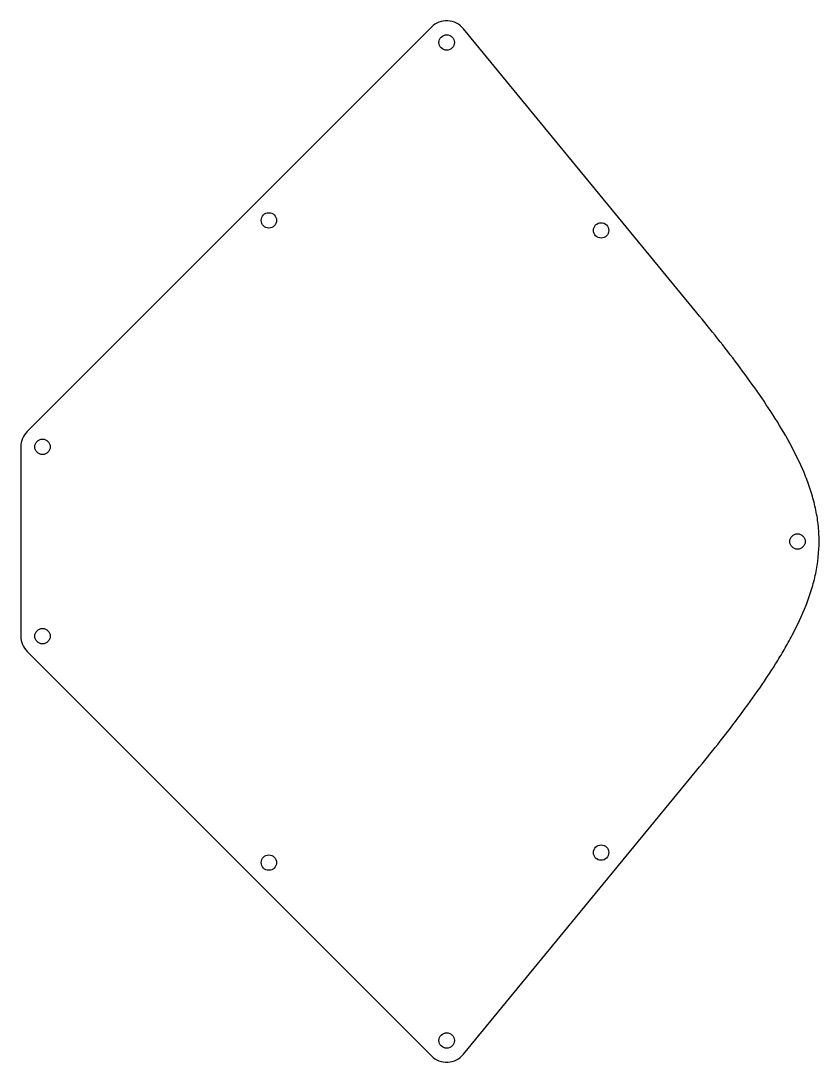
# Model space of a CAD drawing. Header units: millimetres. Extents: x 40 to 206, y -108 to 108.
import ezdxf

# ---------------------------------------------------------------- set-up
doc = ezdxf.new("R2010")
doc.units = ezdxf.units.MM

msp = doc.modelspace()

# ---------------------------------------------------------------- linework, layer by layer
at = {"color": 7, "linetype": 'Continuous', "lineweight": 25}
for p, q in [((125.52, 106.78), (41.57, 22.83)), ((180.67, 47.46), (132.18, 106.46)), ((40.25, 19.65), (40.25, -19.65)), ((41.57, -22.83), (125.52, -106.78)), ((132.18, -106.46), (180.67, -47.46))]:
    msp.add_line(p, q, dxfattribs=at)
for centre in [(128.7, 103.6), (91.77, 66.67), (160.77, 64.59), (44.75, 19.65), (201.55, 0), (44.75, -19.65), (160.77, -64.59), (91.77, -66.67), (128.7, -103.6)]:
    msp.add_circle(centre, 1.6, dxfattribs=at)
for centre, start, end in [((128.7, 103.6), 39.4158, 135), ((44.75, 19.65), 135, 180), ((44.75, -19.65), 180, 225), ((128.7, -103.6), 225, 320.5842)]:
    msp.add_arc(centre, 4.5, start, end, dxfattribs=at)
msp.add_open_spline([(180.67, -47.46), (183.58, -43.92), (186.43, -40.34), (190.56, -34.86), (191.9, -33.01), (194.53, -29.26), (195.8, -27.36), (197.63, -24.44), (198.22, -23.46), (199.37, -21.48), (199.93, -20.48), (201.53, -17.45), (202.51, -15.38), (203.55, -12.71), (203.75, -12.18), (204.13, -11.09), (204.31, -10.54), (204.82, -8.89), (205.11, -7.79), (205.81, -4.44), (206.06, -2.18), (206.05, 0.71), (206.03, 1.29), (205.96, 2.43), (205.91, 3), (205.72, 4.71), (205.53, 5.83), (205.04, 8.06), (204.74, 9.16), (204.23, 10.8), (204.04, 11.35), (203.66, 12.43), (203.45, 12.97), (202.4, 15.63), (201.42, 17.67), (199.29, 21.68), (198.14, 23.63), (195.73, 27.46), (194.46, 29.35), (191.86, 33.08), (190.51, 34.92), (186.4, 40.38), (183.56, 43.94), (180.67, 47.46)], degree=3, knots=[0, 0, 0, 0, 0.125, 0.125, 0.1875, 0.1875, 0.25, 0.25, 0.28125, 0.28125, 0.3125, 0.3125, 0.375, 0.375, 0.390625, 0.390625, 0.40625, 0.40625, 0.4375, 0.4375, 0.5, 0.5, 0.515625, 0.515625, 0.53125, 0.53125, 0.5625, 0.5625, 0.59375, 0.59375, 0.609375, 0.609375, 0.625, 0.625, 0.6875, 0.6875, 0.75, 0.75, 0.8125, 0.8125, 0.875, 0.875, 1, 1, 1, 1], dxfattribs=at)

doc.saveas('drawing.dxf')
